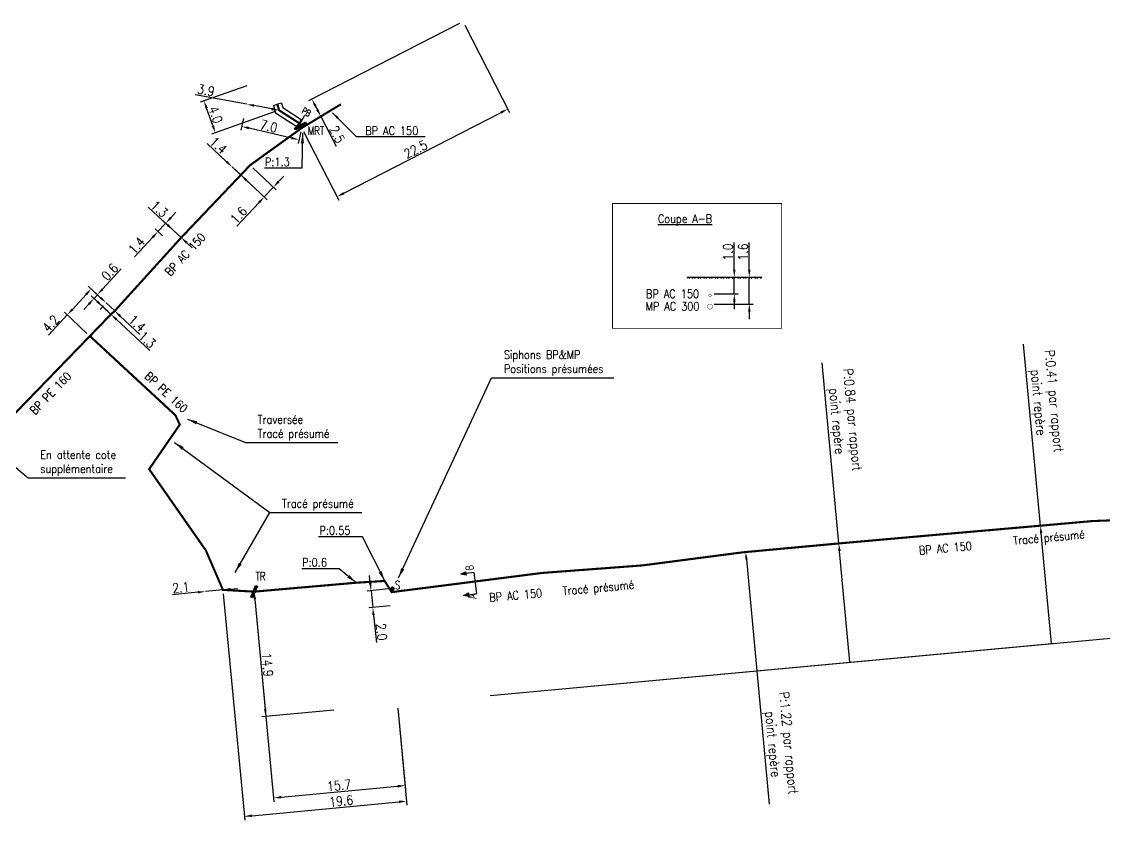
# Model space of a CAD drawing. Header units: millimetres. Extents: x 185000 to 186000, y 127990 to 129010.
# Drawn here: x 185275.6 to 185404.3, y 128914.9 to 129009.8 of the extents above; entities that cross this region are included whole.
import ezdxf
from ezdxf.enums import TextEntityAlignment as Align

# ---------------------------------------------------------------- set-up
doc = ezdxf.new("R2010")
doc.units = ezdxf.units.MM
doc.header["$PDMODE"] = 34
doc.linetypes.add('L_25_AP', pattern=[2000, 1000, 1000])
doc.linetypes.add('L_25_PE', pattern=[2000, 1000, 1000])
doc.layers.get('0').update_dxf_attribs({"linetype": 'CONTINUOUS'})
doc.layers.get('DEFPOINTS').update_dxf_attribs({"linetype": 'CONTINUOUS'})
for name, color, linetype in [('L_150', 1, 'CONTINUOUS'), ('L_300', 7, 'CONTINUOUS'), ('L_340', 7, 'CONTINUOUS'), ('L_420', 7, 'CONTINUOUS'), ('L_900', 7, 'CONTINUOUS')]:
    doc.layers.add(name, color=color, linetype=linetype)
doc.styles.add('G_ROMANS', font='ROMANS.SHX', dxfattribs={"width": 0.75})
doc.styles.add('indication', font='isocp.shx', dxfattribs={"width": 0.85})
doc.styles.get("Standard").update_dxf_attribs({"font": 'romans.shx', "width": 0.85})
doc.dimstyles.get("Standard").update_dxf_attribs({"dimtxt": 1.5, "dimasz": 1.2, "dimexe": 0.625, "dimexo": 0.625, "dimgap": 0.25, "dimtad": 1, "dimdec": 1, "dimzin": 0, "dimdsep": 46, "dimtxsty": 'Standard', "dimcen": -0.5, "dimadec": 0, "dimazin": 0, "dimtfac": 1, "dimtdec": 1, "dimtmove": 0, "dimatfit": 3, "dimfxl": 0, "dimtolj": 1, "dimtzin": 0, "dimarcsym": 0})

# ---------------------------------------------------------------- blocks, each defined once
blk = doc.blocks.new('*D608')
at = {"layer": 'DEFPOINTS', "color": 0, "linetype": 'Continuous', "transparency": 16777216}
for p in [(185285.66, 128976.39), (185285.66, 128976.39), (185286.68, 128975.43)]:
    blk.add_point(p, dxfattribs=at)
at = {"layer": 'L_150', "color": 0, "linetype": 'Continuous', "lineweight": -2, "transparency": 16777216}
for p, q in [((185285, 128977), (185284.35, 128977.62)), ((185285.66, 128976.39), (185286.68, 128975.43)), ((185287.34, 128974.82), (185289.67, 128972.64))]:
    blk.add_line(p, q, dxfattribs=at)
at = {"layer": 'L_150', "color": 0, "linetype": 'Continuous', "transparency": 16777216}
for points in [[(185285.11, 128977.11), (185284.9, 128976.9), (185285.66, 128976.39)], [(185287.44, 128974.93), (185287.24, 128974.71), (185286.68, 128975.43)]]:
    blk.add_solid(points, dxfattribs=at)
at = {"layer": 'L_150', "color": 0, "linetype": 'Continuous', "transparency": 16777216, "insert": (185289.34, 128973.97), "char_height": 1.125, "attachment_point": 5, "rotation": 316.9}
blk.add_mtext('\\A1;1.4', dxfattribs=at)
blk = doc.blocks.new('*D609')
at = {"layer": 'DEFPOINTS', "color": 0, "linetype": 'Continuous', "transparency": 16777216}
for p in [(185284.63, 128977.36), (185285.66, 128976.39), (185286.23, 128975.03)]:
    blk.add_point(p, dxfattribs=at)
at = {"layer": 'L_150', "color": 0, "linetype": 'Continuous', "lineweight": -2, "transparency": 16777216}
for p, q in [((185285.23, 128978.02), (185287.45, 128980.44)), ((185285.32, 128976.71), (185284.28, 128977.68)), ((185285.89, 128975.36), (185283.88, 128977.24)), ((185284.22, 128976.92), (185284.63, 128977.36)), ((185283.61, 128976.25), (185283, 128975.59))]:
    blk.add_line(p, q, dxfattribs=at)
at = {"layer": 'L_150', "color": 0, "linetype": 'Continuous', "transparency": 16777216}
for points in [[(185285.12, 128978.12), (185285.34, 128977.92), (185284.63, 128977.36)], [(185283.5, 128976.35), (185283.72, 128976.15), (185284.22, 128976.92)]]:
    blk.add_solid(points, dxfattribs=at)
at = {"layer": 'L_150', "color": 0, "linetype": 'Continuous', "transparency": 16777216, "insert": (185286.09, 128980.07), "char_height": 1.125, "attachment_point": 5, "rotation": 47.4758}
blk.add_mtext('\\A1;0.6', dxfattribs=at)
blk = doc.blocks.new('*D610')
at = {"layer": 'DEFPOINTS', "color": 0, "linetype": 'Continuous', "transparency": 16777216}
for p in [(185285.66, 128976.39), (185285.26, 128975.94), (185286.23, 128975.03)]:
    blk.add_point(p, dxfattribs=at)
at = {"layer": 'L_150', "color": 0, "linetype": 'Continuous', "lineweight": -2, "transparency": 16777216}
for p, q in [((185284.6, 128976.56), (185283.95, 128977.17)), ((185285.35, 128976.04), (185284.95, 128975.6)), ((185285.26, 128975.94), (185286.23, 128975.03)), ((185286.89, 128974.42), (185290.84, 128970.72))]:
    blk.add_line(p, q, dxfattribs=at)
at = {"layer": 'L_150', "color": 0, "linetype": 'Continuous', "transparency": 16777216}
for points in [[(185284.7, 128976.67), (185284.5, 128976.45), (185285.26, 128975.94)], [(185286.99, 128974.53), (185286.79, 128974.31), (185286.23, 128975.03)]]:
    blk.add_solid(points, dxfattribs=at)
at = {"layer": 'L_150', "color": 0, "linetype": 'Continuous', "transparency": 16777216, "insert": (185290.54, 128972.03), "char_height": 1.125, "attachment_point": 5, "rotation": 316.9}
blk.add_mtext('\\A1;1.3', dxfattribs=at)
blk = doc.blocks.new('*D611')
at = {"layer": 'DEFPOINTS', "color": 0, "linetype": 'Continuous', "transparency": 16777216}
for p in [(185283.88, 128978.05), (185285.66, 128976.39), (185283.73, 128972.45)]:
    blk.add_point(p, dxfattribs=at)
at = {"layer": 'L_150', "color": 0, "linetype": 'Continuous', "lineweight": -2, "transparency": 16777216}
for p, q in [((185285.32, 128976.71), (185283.54, 128978.37)), ((185283.27, 128977.39), (185281.65, 128975.62)), ((185283.38, 128972.77), (185280.7, 128975.28)), ((185281.04, 128974.96), (185278.83, 128972.54))]:
    blk.add_line(p, q, dxfattribs=at)
at = {"layer": 'L_150', "color": 0, "linetype": 'Continuous', "transparency": 16777216}
for points in [[(185283.16, 128977.49), (185283.39, 128977.29), (185283.88, 128978.05)], [(185281.54, 128975.72), (185281.76, 128975.52), (185281.04, 128974.96)]]:
    blk.add_solid(points, dxfattribs=at)
at = {"layer": 'L_150', "color": 0, "linetype": 'Continuous', "transparency": 16777216, "insert": (185279.08, 128973.93), "char_height": 1.125, "attachment_point": 5, "rotation": 47.4758}
blk.add_mtext('\\A1;4.2', dxfattribs=at)
blk = doc.blocks.new('*D612')
at = {"layer": 'DEFPOINTS', "color": 0, "linetype": 'Continuous', "transparency": 16777216}
for p in [(185291.82, 128984.87), (185294.58, 128984.15), (185292.71, 128984.04)]:
    blk.add_point(p, dxfattribs=at)
at = {"layer": 'L_150', "color": 0, "linetype": 'Continuous', "lineweight": -2, "transparency": 16777216}
for p, q in [((185293.35, 128986.52), (185293.96, 128987.18)), ((185292.74, 128985.86), (185291.82, 128984.87)), ((185294.24, 128984.47), (185292.39, 128986.18)), ((185291.21, 128984.21), (185289.04, 128981.87)), ((185292.37, 128984.36), (185291.48, 128985.19))]:
    blk.add_line(p, q, dxfattribs=at)
at = {"layer": 'L_150', "color": 0, "linetype": 'Continuous', "transparency": 16777216}
for points in [[(185293.24, 128986.62), (185293.46, 128986.42), (185292.74, 128985.86)], [(185291.1, 128984.31), (185291.32, 128984.11), (185291.82, 128984.87)]]:
    blk.add_solid(points, dxfattribs=at)
at = {"layer": 'L_150', "color": 0, "linetype": 'Continuous', "transparency": 16777216, "insert": (185289.27, 128983.22), "char_height": 1.125, "attachment_point": 5, "rotation": 47.2121}
blk.add_mtext('\\A1;1.4', dxfattribs=at)
blk = doc.blocks.new('*D613')
at = {"layer": 'DEFPOINTS', "color": 0, "linetype": 'Continuous', "transparency": 16777216}
for p in [(185293.63, 128985.03), (185293.63, 128985.03), (185294.58, 128984.15)]:
    blk.add_point(p, dxfattribs=at)
at = {"layer": 'L_150', "color": 0, "linetype": 'Continuous', "lineweight": -2, "transparency": 16777216}
for p, q in [((185292.97, 128985.65), (185290.66, 128987.78)), ((185294.58, 128984.15), (185293.63, 128985.03)), ((185295.24, 128983.54), (185295.9, 128982.93))]:
    blk.add_line(p, q, dxfattribs=at)
at = {"layer": 'L_150', "color": 0, "linetype": 'Continuous', "transparency": 16777216}
for points in [[(185293.07, 128985.76), (185292.87, 128985.54), (185293.63, 128985.03)], [(185295.34, 128983.65), (185295.14, 128983.43), (185294.58, 128984.15)]]:
    blk.add_solid(points, dxfattribs=at)
at = {"layer": 'L_150', "color": 0, "linetype": 'Continuous', "transparency": 16777216, "insert": (185291.99, 128987.57), "char_height": 1.125, "attachment_point": 5, "rotation": 317.2121}
blk.add_mtext('\\A1;1.3', dxfattribs=at)
blk = doc.blocks.new('*D614')
at = {"layer": 'DEFPOINTS', "color": 0, "linetype": 'Continuous', "transparency": 16777216}
for p in [(185300.64, 128992.55), (185300.64, 128992.55), (185301.66, 128991.59)]:
    blk.add_point(p, dxfattribs=at)
at = {"layer": 'L_150', "color": 0, "linetype": 'Continuous', "lineweight": -2, "transparency": 16777216}
for p, q in [((185299.98, 128993.16), (185297.65, 128995.34)), ((185301.66, 128991.59), (185300.64, 128992.55)), ((185302.31, 128990.98), (185302.97, 128990.36))]:
    blk.add_line(p, q, dxfattribs=at)
at = {"layer": 'L_150', "color": 0, "linetype": 'Continuous', "transparency": 16777216}
for points in [[(185300.08, 128993.27), (185299.88, 128993.06), (185300.64, 128992.55)], [(185302.42, 128991.09), (185302.21, 128990.87), (185301.66, 128991.59)]]:
    blk.add_solid(points, dxfattribs=at)
at = {"layer": 'L_150', "color": 0, "linetype": 'Continuous', "transparency": 16777216, "insert": (185299, 128995.11), "char_height": 1.125, "attachment_point": 5, "rotation": 316.8612}
blk.add_mtext('\\A1;1.4', dxfattribs=at)
blk = doc.blocks.new('*D615')
at = {"layer": 'DEFPOINTS', "color": 0, "linetype": 'Continuous', "transparency": 16777216}
for p in [(185300.64, 128992.55), (185302.76, 128992.75), (185304.44, 128988.98)]:
    blk.add_point(p, dxfattribs=at)
at = {"layer": 'L_150', "color": 0, "linetype": 'Continuous', "lineweight": -2, "transparency": 16777216}
for p, q in [((185300.98, 128992.23), (185304.78, 128988.66)), ((185303.1, 128992.43), (185305.88, 128989.83)), ((185306.15, 128990.81), (185306.77, 128991.46)), ((185305.54, 128990.15), (185304.44, 128988.98)), ((185303.83, 128988.33), (185301.18, 128985.5))]:
    blk.add_line(p, q, dxfattribs=at)
at = {"layer": 'L_150', "color": 0, "linetype": 'Continuous', "transparency": 16777216}
for points in [[(185306.04, 128990.91), (185306.26, 128990.71), (185305.54, 128990.15)], [(185303.72, 128988.43), (185303.94, 128988.22), (185304.44, 128988.98)]]:
    blk.add_solid(points, dxfattribs=at)
at = {"layer": 'L_150', "color": 0, "linetype": 'Continuous', "transparency": 16777216, "insert": (185301.4, 128986.83), "char_height": 1.125, "attachment_point": 5, "rotation": 46.8612}
blk.add_mtext('\\A1;1.6', dxfattribs=at)
blk = doc.blocks.new('*D616')
at = {"layer": 'DEFPOINTS', "color": 0, "linetype": 'Continuous', "transparency": 16777216}
for p in [(185328.06, 129009.82), (185310.11, 129000.61), (185311.17, 128998.55)]:
    blk.add_point(p, dxfattribs=at)
at = {"layer": 'L_150', "color": 0, "linetype": 'Continuous', "lineweight": -2, "transparency": 16777216}
for p, q in [((185327.64, 129009.61), (185309.69, 129000.39)), ((185310.52, 128999.81), (185310.76, 128999.35)), ((185311.17, 128998.55), (185312.98, 128995.02))]:
    blk.add_line(p, q, dxfattribs=at)
at = {"layer": 'L_150', "color": 0, "linetype": 'Continuous', "transparency": 16777216}
for points in [[(185310.66, 128999.88), (185310.39, 128999.74), (185310.11, 129000.61)], [(185310.89, 128999.42), (185310.62, 128999.29), (185311.17, 128998.55)]]:
    blk.add_solid(points, dxfattribs=at)
at = {"layer": 'L_150', "color": 0, "linetype": 'Continuous', "transparency": 16777216, "insert": (185313.1, 128996.42), "char_height": 1.125, "attachment_point": 5, "rotation": 297.1748}
blk.add_mtext('\\A1;2.5', dxfattribs=at)
blk = doc.blocks.new('*D617')
at = {"layer": 'DEFPOINTS', "color": 0, "linetype": 'Continuous', "transparency": 16777216}
for p in [(185328.06, 129009.82), (185333.39, 128999.43), (185308.9, 128997.18)]:
    blk.add_point(p, dxfattribs=at)
at = {"layer": 'L_150', "color": 0, "linetype": 'Continuous', "lineweight": -2, "transparency": 16777216}
for p, q in [((185328.27, 129009.4), (185333.6, 128999.02)), ((185313.9, 128989.43), (185332.59, 128999.02)), ((185309.12, 128996.76), (185313.31, 128988.6))]:
    blk.add_line(p, q, dxfattribs=at)
at = {"layer": 'L_150', "color": 0, "linetype": 'Continuous', "transparency": 16777216}
for points in [[(185332.52, 128999.16), (185332.66, 128998.89), (185333.39, 128999.43)], [(185313.83, 128989.56), (185313.96, 128989.29), (185313.1, 128989.01)]]:
    blk.add_solid(points, dxfattribs=at)
at = {"layer": 'L_150', "color": 0, "linetype": 'Continuous', "transparency": 16777216, "insert": (185322.44, 128994.65), "char_height": 1.125, "attachment_point": 5, "rotation": 27.1748}
blk.add_mtext('\\A1;22.5', dxfattribs=at)
blk = doc.blocks.new('*D618')
at = {"layer": 'DEFPOINTS', "color": 0, "linetype": 'Continuous', "transparency": 16777216}
for p in [(185302.08, 128998.77), (185301.76, 128997.37), (185308.9, 128997.18)]:
    blk.add_point(p, dxfattribs=at)
at = {"layer": 'L_150', "color": 0, "linetype": 'Continuous', "lineweight": -2, "transparency": 16777216}
for p, q in [((185301.98, 128998.31), (185301.65, 128996.91)), ((185307.7, 128995.99), (185302.64, 128997.17)), ((185308.8, 128996.72), (185308.47, 128995.33))]:
    blk.add_line(p, q, dxfattribs=at)
at = {"layer": 'L_150', "color": 0, "linetype": 'Continuous', "transparency": 16777216}
for points in [[(185302.67, 128997.31), (185302.6, 128997.02), (185301.76, 128997.37)], [(185307.73, 128996.13), (185307.67, 128995.84), (185308.58, 128995.78)]]:
    blk.add_solid(points, dxfattribs=at)
at = {"layer": 'L_150', "color": 0, "linetype": 'Continuous', "transparency": 16777216, "insert": (185304.98, 128997.39), "char_height": 1.125, "attachment_point": 5, "rotation": 346.8886}
blk.add_mtext('\\A1;7.0', dxfattribs=at)
blk = doc.blocks.new('*D619')
at = {"layer": 'DEFPOINTS', "color": 0, "linetype": 'Continuous', "transparency": 16777216}
for p in [(185302.81, 129002.35), (185297.29, 129000.4), (185306.21, 128999.29)]:
    blk.add_point(p, dxfattribs=at)
at = {"layer": 'L_150', "color": 0, "linetype": 'Continuous', "lineweight": -2, "transparency": 16777216}
for p, q in [((185302.37, 129002.2), (185296.85, 129000.25)), ((185298.34, 128997.46), (185297.59, 128999.55)), ((185305.76, 128999.13), (185298.19, 128996.45))]:
    blk.add_line(p, q, dxfattribs=at)
at = {"layer": 'L_150', "color": 0, "linetype": 'Continuous', "transparency": 16777216}
for points in [[(185297.74, 128999.6), (185297.45, 128999.5), (185297.29, 129000.4)], [(185298.48, 128997.51), (185298.19, 128997.41), (185298.64, 128996.61)]]:
    blk.add_solid(points, dxfattribs=at)
at = {"layer": 'L_150', "color": 0, "linetype": 'Continuous', "transparency": 16777216, "insert": (185298.67, 128998.76), "char_height": 1.125, "attachment_point": 5, "rotation": 289.478}
blk.add_mtext('\\A1;4.0', dxfattribs=at)
blk = doc.blocks.new('*D620')
at = {"layer": 'DEFPOINTS', "color": 0, "linetype": 'Continuous', "transparency": 16777216}
for p in [(185302.37, 129000), (185306.21, 128999.29), (185306.21, 128999.29)]:
    blk.add_point(p, dxfattribs=at)
at = {"layer": 'L_150', "color": 0, "linetype": 'Continuous', "lineweight": -2, "transparency": 16777216}
for p, q in [((185302.37, 129000), (185296.23, 129001.14)), ((185305.32, 128999.45), (185303.26, 128999.84))]:
    blk.add_line(p, q, dxfattribs=at)
at = {"layer": 'L_150', "color": 0, "linetype": 'Continuous', "transparency": 16777216}
for points in [[(185303.28, 128999.98), (185303.23, 128999.69), (185302.37, 129000)], [(185305.35, 128999.6), (185305.29, 128999.3), (185306.21, 128999.29)]]:
    blk.add_solid(points, dxfattribs=at)
at = {"layer": 'L_150', "color": 0, "linetype": 'Continuous', "transparency": 16777216, "insert": (185297.52, 129001.67), "char_height": 1.125, "attachment_point": 5, "rotation": 349.4424}
blk.add_mtext('\\A1;3.9', dxfattribs=at)
blk = doc.blocks.new('L_340_13')
at = {"color": 0, "linetype": 'Continuous', "flags": 128}
blk.add_lwpolyline([(0, 0), (0, 1.25)], dxfattribs=at)
at = {"color": 0, "linetype": 'Continuous', "style": 'G_ROMANS', "width": 0.75}
blk.add_text('PB', height=0.75, dxfattribs=at).set_placement((0, 1.66), align=Align.MIDDLE)
at = {"color": 0, "linetype": 'Continuous', "width": 0.75, "flags": 3}
for tag, p in [('DEF_LEG', (0, -10)), ('DEF_COUP', (0, -12.5)), ('DEF_TYPE', (0, -15))]:
    blk.add_attdef(tag, text='', height=1.2, dxfattribs=at).set_placement(p, align=Align.MIDDLE)
blk = doc.blocks.new('L_340_17')
at = {"linetype": 'Continuous'}
blk.add_hatch(color=0, dxfattribs=at).paths.add_polyline_path([(0.12, 0.75), (-0.12, 0.75), (-0.12, -0.75), (0.12, -0.75)])
at = {"color": 0, "linetype": 'Continuous'}
blk.add_lwpolyline([(-0.12, 0.75), (0.12, 0.75), (0.12, -0.75), (-0.12, -0.75)], close=True, dxfattribs=at)
at = {"color": 0, "linetype": 'Continuous', "width": 0.75}
for tag, height, flags, p in [('MRT', 1, 8, (0, 1.88)), ('DEF_LEG', 1.2, 3, (0, -5)), ('DEF_COUP', 1.2, 3, (0, -7.5)), ('DEF_TYPE', 1.2, 3, (0, -10))]:
    blk.add_attdef(tag, text='', height=height, dxfattribs=dict(at, flags=flags)).set_placement(p, align=Align.MIDDLE)
blk = doc.blocks.new('*D623')
at = {"layer": 'DEFPOINTS', "color": 0, "linetype": 'Continuous', "transparency": 16777216}
for p in [(185303.24, 128942.07), (185320.28, 128928.69), (185321.19, 128919.03)]:
    blk.add_point(p, dxfattribs=at)
at = {"layer": 'L_340', "color": 0, "linetype": 'Continuous', "lineweight": -2, "transparency": 16777216}
for p, q in [((185303.29, 128941.6), (185305.6, 128917.09)), ((185320.32, 128928.22), (185321.23, 128918.56)), ((185306.46, 128917.64), (185320.29, 128918.94))]:
    blk.add_line(p, q, dxfattribs=at)
at = {"layer": 'L_340', "color": 0, "linetype": 'Continuous', "transparency": 16777216}
for points in [[(185320.28, 128919.09), (185320.31, 128918.79), (185321.19, 128919.03)], [(185306.44, 128917.79), (185306.47, 128917.49), (185305.56, 128917.55)]]:
    blk.add_solid(points, dxfattribs=at)
at = {"layer": 'L_340', "color": 0, "linetype": 'Continuous', "transparency": 16777216, "insert": (185313.34, 128919.04), "char_height": 1.125, "attachment_point": 5, "rotation": 5.395}
blk.add_mtext('\\A1;15.7', dxfattribs=at)
blk = doc.blocks.new('*D624')
at = {"layer": 'DEFPOINTS', "color": 0, "linetype": 'Continuous', "transparency": 16777216}
for p in [(185303.24, 128942.07), (185313.17, 128928.03), (185304.64, 128927.24)]:
    blk.add_point(p, dxfattribs=at)
at = {"layer": 'L_340', "color": 0, "linetype": 'Continuous', "lineweight": -2, "transparency": 16777216}
for p, q in [((185303.33, 128941.17), (185304.56, 128928.13)), ((185312.71, 128927.99), (185304.18, 128927.19))]:
    blk.add_line(p, q, dxfattribs=at)
at = {"layer": 'L_340', "color": 0, "linetype": 'Continuous', "transparency": 16777216}
for points in [[(185303.48, 128941.19), (185303.18, 128941.16), (185303.24, 128942.07)], [(185304.71, 128928.15), (185304.41, 128928.12), (185304.64, 128927.24)]]:
    blk.add_solid(points, dxfattribs=at)
at = {"layer": 'L_340', "color": 0, "linetype": 'Continuous', "transparency": 16777216, "insert": (185304.82, 128933.38), "char_height": 1.125, "attachment_point": 5, "rotation": 275.395}
blk.add_mtext('\\A1;14.9', dxfattribs=at)
blk = doc.blocks.new('*D625')
at = {"layer": 'DEFPOINTS', "color": 0, "linetype": 'Continuous', "transparency": 16777216}
for p in [(185299.54, 128942.28), (185320.28, 128928.69), (185321.36, 128917.17)]:
    blk.add_point(p, dxfattribs=at)
at = {"layer": 'L_150', "color": 0, "linetype": 'Continuous', "lineweight": -2, "transparency": 16777216}
for p, q in [((185299.58, 128941.82), (185302.13, 128914.89)), ((185320.32, 128928.22), (185321.41, 128916.71)), ((185302.98, 128915.44), (185320.47, 128917.09))]:
    blk.add_line(p, q, dxfattribs=at)
at = {"layer": 'L_150', "color": 0, "linetype": 'Continuous', "transparency": 16777216}
for points in [[(185320.45, 128917.24), (185320.48, 128916.94), (185321.36, 128917.17)], [(185302.96, 128915.59), (185302.99, 128915.29), (185302.08, 128915.35)]]:
    blk.add_solid(points, dxfattribs=at)
at = {"layer": 'L_150', "color": 0, "linetype": 'Continuous', "transparency": 16777216, "insert": (185313.59, 128917.19), "char_height": 1.125, "attachment_point": 5, "rotation": 5.395}
blk.add_mtext('\\A1;19.6', dxfattribs=at)
blk = doc.blocks.new('*D626')
at = {"layer": 'DEFPOINTS', "color": 0, "linetype": 'Continuous', "transparency": 16777216}
for p in [(185297.45, 128942.08), (185297.45, 128942.08), (185299.54, 128942.28)]:
    blk.add_point(p, dxfattribs=at)
at = {"layer": 'L_150', "color": 0, "linetype": 'Continuous', "lineweight": -2, "transparency": 16777216}
for p, q in [((185296.55, 128942), (185293.56, 128941.71)), ((185299.54, 128942.28), (185297.45, 128942.08)), ((185300.43, 128942.37), (185301.33, 128942.46))]:
    blk.add_line(p, q, dxfattribs=at)
at = {"layer": 'L_150', "color": 0, "linetype": 'Continuous', "transparency": 16777216}
for points in [[(185296.54, 128942.14), (185296.57, 128941.85), (185297.45, 128942.08)], [(185300.42, 128942.52), (185300.45, 128942.22), (185299.54, 128942.28)]]:
    blk.add_solid(points, dxfattribs=at)
at = {"layer": 'L_150', "color": 0, "linetype": 'Continuous', "transparency": 16777216, "insert": (185294.54, 128942.55), "char_height": 1.125, "attachment_point": 5, "rotation": 5.5187}
blk.add_mtext('\\A1;2.1', dxfattribs=at)
blk = doc.blocks.new('L_300_11')
at = {"color": 0, "linetype": 'Continuous', "const_width": 0.248, "flags": 128}
blk.add_lwpolyline([(-0.13, 0, 1), (0.13, 0, 1)], format="xyb", close=True, dxfattribs=at)
at = {"linetype": 'Continuous', "style": 'G_ROMANS', "width": 0.75}
blk.add_attdef('S', text='', height=1, dxfattribs=at).set_placement((0, 1.35), align=Align.MIDDLE_CENTER)
at = {"color": 0, "linetype": 'Continuous', "width": 0.75, "flags": 3}
for tag, p in [('DEF_LEG', (0, -5)), ('DEF_COUP', (0, -7.5)), ('DEF_TYPE', (0, -10))]:
    blk.add_attdef(tag, text='', height=1.2, dxfattribs=at).set_placement(p, align=Align.MIDDLE)
blk = doc.blocks.new('*D627')
at = {"layer": 'DEFPOINTS', "color": 0, "linetype": 'Continuous', "transparency": 16777216}
for p in [(185317.14, 128942.18), (185319.69, 128942.44), (185319.9, 128940.45)]:
    blk.add_point(p, dxfattribs=at)
at = {"layer": 'L_300', "color": 0, "linetype": 'Continuous', "lineweight": -2, "transparency": 16777216}
for p, q in [((185317.05, 128943.07), (185316.96, 128943.97)), ((185319.23, 128942.39), (185316.67, 128942.13)), ((185317.14, 128942.18), (185317.34, 128940.19)), ((185319.43, 128940.4), (185316.88, 128940.14)), ((185317.44, 128939.29), (185317.77, 128936.03))]:
    blk.add_line(p, q, dxfattribs=at)
at = {"layer": 'L_300', "color": 0, "linetype": 'Continuous', "transparency": 16777216}
for points in [[(185317.2, 128943.09), (185316.9, 128943.06), (185317.14, 128942.18)], [(185317.58, 128939.31), (185317.29, 128939.28), (185317.34, 128940.19)]]:
    blk.add_solid(points, dxfattribs=at)
at = {"layer": 'L_300', "color": 0, "linetype": 'Continuous', "transparency": 16777216, "insert": (185318.39, 128937.29), "char_height": 1.125, "attachment_point": 5, "rotation": 275.8209}
blk.add_mtext('\\A1;2.0', dxfattribs=at)
blk = doc.blocks.new('*D628')
at = {"layer": 'DEFPOINTS', "color": 0, "linetype": 'Continuous', "transparency": 16777216}
for p in [(185408.52, 128950.67), (185409.79, 128937), (185330.83, 128929.67)]:
    blk.add_point(p, dxfattribs=at)
at = {"layer": 'L_150', "color": 0, "linetype": 'Continuous', "lineweight": -2, "transparency": 16777216}
for p, q in [((185408.6, 128949.77), (185409.79, 128937)), ((185331.3, 128929.71), (185410.25, 128937.04))]:
    blk.add_line(p, q, dxfattribs=at)
at = {"layer": 'L_150', "color": 0, "linetype": 'Continuous', "transparency": 16777216}
blk.add_solid([(185408.75, 128949.79), (185408.45, 128949.76), (185408.52, 128950.67)], dxfattribs=at)
at = {"layer": 'L_150', "color": 0, "linetype": 'Continuous', "transparency": 16777216, "insert": (185409.6, 128947.11), "char_height": 1.125, "attachment_point": 5, "rotation": 275.3065}
blk.add_mtext('\\A1;P:0.92', dxfattribs=at)
blk = doc.blocks.new('_None')
blk = doc.blocks.new('*D629')
at = {"layer": 'DEFPOINTS', "color": 0, "linetype": 'Continuous', "transparency": 16777216}
for p in [(185396.69, 128949.91), (185397.99, 128935.9), (185330.83, 128929.67)]:
    blk.add_point(p, dxfattribs=at)
at = {"layer": 'L_150', "color": 0, "linetype": 'Continuous', "lineweight": -2, "transparency": 16777216}
for p, q in [((185396.69, 128949.91), (185394.68, 128971.49)), ((185397.99, 128935.9), (185396.77, 128949.02)), ((185331.3, 128929.71), (185398.46, 128935.95))]:
    blk.add_line(p, q, dxfattribs=at)
at = {"layer": 'L_150', "color": 0, "linetype": 'Continuous', "transparency": 16777216}
blk.add_solid([(185396.92, 128949.03), (185396.62, 128949), (185396.69, 128949.91)], dxfattribs=at)
at = {"layer": 'L_150', "color": 0, "linetype": 'Continuous', "transparency": 16777216, "insert": (185397.21, 128964.63), "char_height": 1.125, "attachment_point": 5, "rotation": 275.3065}
blk.add_mtext('\\A1;P:0.41 par rapport\\Ppoint repère', dxfattribs=at)
blk = doc.blocks.new('*D630')
at = {"layer": 'DEFPOINTS', "color": 0, "linetype": 'Continuous', "transparency": 16777216}
for p in [(185372.73, 128947.8), (185374.04, 128933.68), (185330.83, 128929.67)]:
    blk.add_point(p, dxfattribs=at)
at = {"layer": 'L_150', "color": 0, "linetype": 'Continuous', "lineweight": -2, "transparency": 16777216}
for p, q in [((185372.73, 128947.8), (185370.74, 128969.27)), ((185374.04, 128933.68), (185372.82, 128946.9)), ((185331.3, 128929.71), (185374.51, 128933.72))]:
    blk.add_line(p, q, dxfattribs=at)
at = {"layer": 'L_150', "color": 0, "linetype": 'Continuous', "transparency": 16777216}
blk.add_solid([(185372.96, 128946.92), (185372.67, 128946.89), (185372.73, 128947.8)], dxfattribs=at)
at = {"layer": 'L_150', "color": 0, "linetype": 'Continuous', "transparency": 16777216, "insert": (185373.26, 128962.41), "char_height": 1.125, "attachment_point": 5, "rotation": 275.3065}
blk.add_mtext('\\A1;P:0.84 par rapport\\Ppoint repère', dxfattribs=at)
blk = doc.blocks.new('*D631')
at = {"layer": 'DEFPOINTS', "color": 0, "linetype": 'Continuous', "transparency": 16777216}
for p in [(185361.66, 128946.78), (185362.98, 128932.65), (185330.83, 128929.67)]:
    blk.add_point(p, dxfattribs=at)
at = {"layer": 'L_150', "color": 0, "linetype": 'Continuous', "lineweight": -2, "transparency": 16777216}
for p, q in [((185361.75, 128945.88), (185362.98, 128932.65)), ((185331.3, 128929.71), (185363.44, 128932.7)), ((185362.98, 128932.65), (185364.45, 128916.79))]:
    blk.add_line(p, q, dxfattribs=at)
at = {"layer": 'L_150', "color": 0, "linetype": 'Continuous', "transparency": 16777216}
blk.add_solid([(185361.9, 128945.9), (185361.6, 128945.87), (185361.66, 128946.78)], dxfattribs=at)
at = {"layer": 'L_150', "color": 0, "linetype": 'Continuous', "transparency": 16777216, "insert": (185365.66, 128924), "char_height": 1.125, "attachment_point": 5, "rotation": 275.3065}
blk.add_mtext('\\A1;P:1.22 par rapport\\Ppoint repère', dxfattribs=at)
blk = doc.blocks.new('*D632')
at = {"layer": 'DEFPOINTS', "color": 0, "linetype": 'Continuous', "transparency": 16777216}
for p in [(185360.31, 128979.45), (185360.31, 128979.45), (185357.43, 128977.45)]:
    blk.add_point(p, dxfattribs=at)
at = {"layer": 'L_900', "color": 0, "linetype": 'Continuous', "lineweight": -2, "transparency": 16777216}
for p, q in [((185360.31, 128980.35), (185360.31, 128983.56)), ((185360.31, 128977.45), (185360.31, 128979.45)), ((185357.9, 128977.45), (185360.77, 128977.45)), ((185360.31, 128976.55), (185360.31, 128975.65))]:
    blk.add_line(p, q, dxfattribs=at)
at = {"layer": 'L_900', "color": 0, "linetype": 'Continuous', "transparency": 16777216}
for points in [[(185360.16, 128980.35), (185360.46, 128980.35), (185360.31, 128979.45)], [(185360.16, 128976.55), (185360.46, 128976.55), (185360.31, 128977.45)]]:
    blk.add_solid(points, dxfattribs=at)
at = {"layer": 'L_900', "color": 0, "linetype": 'Continuous', "transparency": 16777216, "insert": (185359.56, 128982.44), "char_height": 1.125, "attachment_point": 5, "rotation": 90}
blk.add_mtext('\\A1;1.0', dxfattribs=at)
blk = doc.blocks.new('*D633')
at = {"layer": 'DEFPOINTS', "color": 0, "linetype": 'Continuous', "transparency": 16777216}
for p in [(185362.09, 128979.45), (185362.09, 128979.45), (185357.43, 128976.25)]:
    blk.add_point(p, dxfattribs=at)
at = {"layer": 'L_900', "color": 0, "linetype": 'Continuous', "lineweight": -2, "transparency": 16777216}
for p, q in [((185362.09, 128980.35), (185362.09, 128983.56)), ((185362.09, 128976.25), (185362.09, 128979.45)), ((185357.9, 128976.25), (185362.56, 128976.25)), ((185362.09, 128975.35), (185362.09, 128974.45))]:
    blk.add_line(p, q, dxfattribs=at)
at = {"layer": 'L_900', "color": 0, "linetype": 'Continuous', "transparency": 16777216}
for points in [[(185361.94, 128980.35), (185362.24, 128980.35), (185362.09, 128979.45)], [(185361.94, 128975.35), (185362.24, 128975.35), (185362.09, 128976.25)]]:
    blk.add_solid(points, dxfattribs=at)
at = {"layer": 'L_900', "color": 0, "linetype": 'Continuous', "transparency": 16777216, "insert": (185361.34, 128982.44), "char_height": 1.125, "attachment_point": 5, "rotation": 90}
blk.add_mtext('\\A1;1.6', dxfattribs=at)
blk = doc.blocks.new('L_340_19')
at = {"linetype": 'Continuous'}
blk.add_hatch(color=0, dxfattribs=at).paths.add_polyline_path([(0.12, 0.75), (-0.12, 0.75), (-0.12, -0.75), (0.12, -0.75)])
at = {"color": 0, "linetype": 'Continuous'}
blk.add_lwpolyline([(-0.12, 0.75), (0.12, 0.75), (0.12, -0.75), (-0.12, -0.75)], close=True, dxfattribs=at)
at = {"color": 0, "linetype": 'Continuous', "width": 0.75}
for tag, height, flags, p in [('TR', 1, 8, (0, 1.98)), ('DEF_LEG', 1.2, 3, (0, -5)), ('DEF_COUP', 1.2, 3, (0, -7.5)), ('DEF_TYPE', 1.2, 3, (0, -10))]:
    blk.add_attdef(tag, text='', height=height, dxfattribs=dict(at, flags=flags)).set_placement(p, align=Align.MIDDLE)

msp = doc.modelspace()

# ---------------------------------------------------------------- hatches: boundary and pattern name
at = {"layer": 'L_900'}
h = msp.add_hatch(dxfattribs=at)
h.set_pattern_fill('ANSI32', color=256, scale=0.05)
h.set_pattern_definition([(45, (91.51315, 570.58266), (-0.3367596045, 0.3367596045), []), (45, (91.73765, 570.58266), (-0.3367596045, 0.3367596045), [])])
h.paths.add_polyline_path([(185363.57, 128979.45), (185354.72, 128979.45), (185354.72, 128979.3), (185363.57, 128979.3)])
h = msp.add_hatch(color=256, dxfattribs=at)
h.dxf.hatch_style = 1
h.paths.add_polyline_path([(185328.38, 128944.43), (185327.81, 128944.16), (185328.43, 128944.04)])
h = msp.add_hatch(color=256, dxfattribs=at)
h.dxf.hatch_style = 1
h.paths.add_polyline_path([(185328.71, 128941.91), (185328.14, 128941.63), (185328.76, 128941.51)])

# ---------------------------------------------------------------- linework, layer by layer
at = {"layer": 'L_150', "linetype": 'L_25_AP', "const_width": 0.25, "flags": 128}
for points in [[(185283.73, 128972.45), (185286.23, 128975.03), (185286.68, 128975.43), (185294.58, 128984.15), (185294.58, 128984.15), (185301.66, 128991.59), (185302.76, 128992.75), (185308.9, 128997.18), (185313.56, 129000)], [(185308.76, 128997.43), (185308.9, 128997.18)], [(185469.78, 128949.26), (185469.62, 128948.77), (185456.2, 128950.02), (185445.15, 128950.61), (185433.26, 128951.58), (185413.76, 128952.14), (185408.52, 128950.67), (185408.52, 128950.67), (185408.52, 128950.67), (185402.88, 128950.46), (185396.69, 128949.91), (185384.69, 128948.86), (185373.19, 128947.84), (185372.73, 128947.8), (185361.27, 128946.74), (185349.4, 128945.19), (185337.44, 128944.29), (185319.74, 128942.03), (185319.59, 128942.01), (185319.59, 128942.01), (185318.76, 128943.34), (185315.37, 128943.13), (185315.37, 128943.13), (185303.24, 128942.07)], [(185319.69, 128942.44), (185319.74, 128942.03)]]:
    msp.add_lwpolyline(points, dxfattribs=at)
at = {"layer": 'L_150', "linetype": 'L_25_PE', "const_width": 0.25, "flags": 128}
msp.add_lwpolyline([(185308.76, 128997.43), (185308.66, 128997.62), (185308.58, 128997.77), (185306.21, 128999.29), (185306.02, 129000)], dxfattribs=at)
at = {"layer": 'L_150', "linetype": 'L_25_PE', "ltscale": 0.5, "const_width": 0.25, "flags": 128}
msp.add_lwpolyline([(185303.24, 128942.07), (185299.54, 128942.28), (185297.51, 128946.97), (185290.77, 128956.63), (185294.41, 128961.92), (185293.9, 128963.03), (185283.73, 128972.45), (185271.27, 128959.58), (185267.83, 128961.4)], dxfattribs=at)
at = {"layer": 'L_420', "color": 7, "linetype": 'CONTINUOUS'}
for p, q in [((185305.53, 128999.87), (185306.02, 129000)), ((185305.53, 128999.87), (185305.77, 128998.97)), ((185306.5, 129000.13), (185306.02, 129000)), ((185306.5, 129000.13), (185306.64, 128999.6)), ((185306.64, 128999.6), (185308.85, 128998.2)), ((185305.77, 128998.97), (185308.31, 128997.35)), ((185308.31, 128997.35), (185308.58, 128997.77)), ((185308.85, 128998.2), (185308.58, 128997.77))]:
    msp.add_line(p, q, dxfattribs=at)
at = {"layer": 'L_900', "const_width": 0.1}
msp.add_lwpolyline([(185345.84, 128988.2), (185365.94, 128988.2), (185365.94, 128973.37), (185345.84, 128973.37)], close=True, dxfattribs=at)
at = {"layer": 'L_900', "flags": 128}
for points in [[(185354.72, 128979.45), (185363.57, 128979.45), (185363.57, 128979.45), (185363.57, 128979.45)], [(185328.73, 128941.71), (185329.72, 128941.84), (185329.4, 128944.36), (185328.41, 128944.23)]]:
    msp.add_lwpolyline(points, dxfattribs=at)
at = {"layer": 'L_900', "const_width": 0.05}
for points in [[(185357.43, 128977.45, 1), (185357.43, 128977.15, 1)], [(185357.43, 128976.25, 1), (185357.43, 128975.65, 1)]]:
    msp.add_lwpolyline(points, format="xyb", close=True, dxfattribs=at)
at = {"layer": 'L_900', "flags": 128}
for points in [[(185328.38, 128944.43), (185328.43, 128944.04), (185327.81, 128944.16)], [(185328.71, 128941.91), (185328.76, 128941.51), (185328.14, 128941.63)]]:
    msp.add_lwpolyline(points, close=True, dxfattribs=at)

# ---------------------------------------------------------------- block references
at = {"layer": 'L_300'}
ref = msp.add_blockref('L_300_11', (185319.69, 128942.44), dxfattribs=at)
ref.add_attrib('S', 'S', dxfattribs={"layer": '0', "linetype": 'Continuous', "height": 1, "style": 'G_ROMANS', "width": 0.75}).set_placement((185320.3, 128942.85), align=Align.MIDDLE_CENTER)
at = {"layer": 'L_340', "rotation": 331.6085989402625}
msp.add_blockref('L_340_13', (185308.66, 128997.62), dxfattribs=at)
at = {"layer": 'L_340'}
ref = msp.add_blockref('L_340_17', (185308.76, 128997.43), dxfattribs=dict(at, rotation=298.6258152995051))
ref.add_attrib('MRT', 'MRT', dxfattribs={"layer": '0', "color": 0, "linetype": 'Continuous', "height": 1, "width": 0.75}).set_placement((185310.6, 128996.85), align=Align.MIDDLE)
ref = msp.add_blockref('L_340_19', (185303.24, 128942.07), dxfattribs=dict(at, rotation=337.2847870365284))
ref.add_attrib('TR', 'TR', dxfattribs={"layer": '0', "color": 0, "linetype": 'Continuous', "height": 1, "width": 0.75}).set_placement((185304.01, 128943.9), align=Align.MIDDLE)

# ---------------------------------------------------------------- texts
at = {"layer": 'L_150', "linetype": 'Continuous', "width": 0.85}
for s, rotation, p in [('BP AC 150', 47.24, (185295.06, 128982.15)), ('BP PE 160', 45.9297, (185279.06, 128965.66)), ('Tracé présumé', 5.1543, (185397.71, 128948.35)), ('BP AC 150', 5.1543, (185385.39, 128947.24)), ('BP AC 150   Tracé présumé', 5.1543, (185339.81, 128941.97))]:
    msp.add_text(s, height=1, rotation=rotation, dxfattribs=at).set_placement(p, align=Align.MIDDLE)
at = {"layer": 'L_150', "linetype": 'L_25_PE', "width": 0.85}
msp.add_text('BP PE 160', height=1, rotation=317.1881, dxfattribs=at).set_placement((185292.8, 128965.77), align=Align.MIDDLE)
at = {"layer": 'L_150', "ltscale": 0.5, "insert": (185316.45, 128996.35), "char_height": 1, "attachment_point": 7}
msp.add_mtext('\\A1;BP AC 150', dxfattribs=at)
at = {"layer": 'L_150', "linetype": 'Continuous', "char_height": 1}
for s, insert, attachment_point in [('Traversée\\PTracé présumé', (185303.67, 128961.53), 4), ('En attente cote\\Psupplémentaire', (185277.83, 128957.34), 4), ('Tracé présumé', (185306.55, 128952.38), 4), ('P:0.55', (185314.69, 128949.34), 6), ('P:0.6', (185311.9, 128945.54), 6)]:
    msp.add_mtext(s, dxfattribs=dict(at, insert=insert, attachment_point=attachment_point))
at = {"layer": 'L_300', "linetype": 'Continuous', "insert": (185332.92, 128969.23), "char_height": 1, "attachment_point": 4}
msp.add_mtext('Siphons BP&MP\\PPositions présumées', dxfattribs=at)
at = {"layer": 'L_340', "linetype": 'Continuous', "insert": (185307.48, 128993.15), "char_height": 1, "attachment_point": 6}
msp.add_mtext('P:1.3', dxfattribs=at)
at = {"layer": 'L_900', "linetype": 'L_25_PE', "width": 0.85}
for s, p in [('BP AC 150', (185352.97, 128977.47)), ('MP AC 300', (185352.97, 128975.98))]:
    msp.add_text(s, height=1, dxfattribs=at).set_placement(p, align=Align.MIDDLE)
at = {"layer": 'L_900', "insert": (185351.23, 128986.9), "char_height": 1, "attachment_point": 1}
msp.add_mtext_dynamic_manual_height_columns('{\\LCoupe A-B}', width=8.6116, gutter_width=5, heights=[0], dxfattribs=at)
at = {"layer": 'L_900', "char_height": 1, "attachment_point": 1, "rotation": 97.2857, "style": 'indication'}
for s, insert, width in [('B', (185328.4, 128944.53), 1.3056), ('A', (185328.7, 128941.06), 1.6265)]:
    msp.add_mtext(s, dxfattribs=dict(at, insert=insert, width=width))

# ---------------------------------------------------------------- dimensions: what is measured, and where the dimension line sits
at = {"layer": 'L_150', "linetype": 'Continuous'}
for base, p1, p2, angle, text, override, picture, middle in [((185333.39, 128999.43), (185308.9, 128997.18), (185328.06, 129009.82), 207.1748, '22.5', {"dimscale": 0.75}, '*D617', (185322.78, 128993.99)), ((185310.11, 129000.61), (185311.17, 128998.55), (185328.06, 129009.82), 297.1748, '2.5', {"dimscale": 0.75}, '*D616', (185312.44, 128996.08)), ((185397.99, 128935.9), (185396.69, 128949.91), (185330.83, 128929.67), 95.3065, 'P:0.41 par rapport\\Ppoint repère', {"dimscale": 0.75, "dimblk2": 'None', "dimsah": 1}, '*D629', (185395.34, 128964.46)), ((185374.04, 128933.68), (185372.73, 128947.8), (185330.83, 128929.67), 95.3065, 'P:0.84 par rapport\\Ppoint repère', {"dimscale": 0.75, "dimblk2": 'None', "dimsah": 1}, '*D630', (185371.39, 128962.23)), ((185409.79, 128937), (185408.52, 128950.67), (185330.83, 128929.67), 95.3065, 'P:0.92', {"dimscale": 0.75, "dimblk2": 'None', "dimsah": 1, "dimatfit": 0}, '*D628', (185408.85, 128947.04)), ((185362.98, 128932.65), (185361.66, 128946.78), (185330.83, 128929.67), 95.3065, 'P:1.22 par rapport\\Ppoint repère', {"dimscale": 0.75, "dimblk2": 'None', "dimsah": 1}, '*D631', (185363.79, 128923.83)), ((185321.36, 128917.17), (185299.54, 128942.28), (185320.28, 128928.69), 185.395, '19.6', {"dimscale": 0.75, "dimatfit": 0}, '*D625', (185313.66, 128916.45))]:
    dim = msp.add_linear_dim(base=base, p1=p1, p2=p2, angle=angle, text=text, dimstyle='Standard', override=override, dxfattribs=at)
    dim.commit()
    dim.dimension.update_dxf_attribs({"geometry": picture, "text_midpoint": middle, "dimtype": 160})
for base, p1, p2, angle, override, picture, middle in [((185306.21, 128999.29), (185302.37, 129000), (185306.21, 128999.29), 169.4424, {"dimscale": 0.75}, '*D620', (185297.38, 129000.93)), ((185301.76, 128997.37), (185308.9, 128997.18), (185302.08, 128998.77), 346.8886, {"dimscale": 0.75}, '*D618', (185304.81, 128996.66)), ((185300.64, 128992.55), (185301.66, 128991.59), (185300.64, 128992.55), 316.8612, {"dimscale": 0.75, "dimlfac": 1, "dimlunit": 2, "dimatfit": 0}, '*D614', (185298.49, 128994.56)), ((185304.44, 128988.98), (185302.76, 128992.75), (185300.64, 128992.55), 46.8612, {"dimscale": 0.75, "dimlfac": 1, "dimlunit": 2}, '*D615', (185301.94, 128986.32)), ((185293.63, 128985.03), (185294.58, 128984.15), (185293.63, 128985.03), 317.2121, {"dimscale": 0.75, "dimlfac": 1, "dimlunit": 2, "dimatfit": 0}, '*D613', (185291.48, 128987.02)), ((185291.82, 128984.87), (185294.58, 128984.15), (185292.71, 128984.04), 47.2121, {"dimscale": 0.75, "dimatfit": 0}, '*D612', (185289.82, 128982.71)), ((185284.63, 128977.36), (185286.23, 128975.03), (185285.66, 128976.39), 227.4758, {"dimscale": 0.75, "dimatfit": 0}, '*D609', (185286.65, 128979.56)), ((185283.88, 128978.05), (185283.73, 128972.45), (185285.66, 128976.39), 227.4758, {"dimscale": 0.75}, '*D611', (185279.63, 128973.42)), ((185285.66, 128976.39), (185286.68, 128975.43), (185285.66, 128976.39), 316.9, {"dimscale": 0.75, "dimatfit": 0}, '*D608', (185288.83, 128973.42)), ((185285.26, 128975.94), (185286.23, 128975.03), (185285.66, 128976.39), 316.9, {"dimscale": 0.75, "dimatfit": 0}, '*D610', (185290.02, 128971.49)), ((185297.45, 128942.08), (185299.54, 128942.28), (185297.45, 128942.08), 5.5187, {"dimscale": 0.75}, '*D626', (185294.61, 128941.81))]:
    dim = msp.add_linear_dim(base=base, p1=p1, p2=p2, angle=angle, dimstyle='Standard', override=override, dxfattribs=at)
    dim.commit()
    dim.dimension.update_dxf_attribs({"geometry": picture, "text_midpoint": middle, "dimtype": 160})
dim = msp.add_linear_dim(base=(185297.29, 129000.4), p1=(185306.21, 128999.29), p2=(185302.81, 129002.35), angle=289.478, dimstyle='Standard', override={"dimscale": 0.75}, dxfattribs=at)
dim.commit()
dim.dimension.update_dxf_attribs({"geometry": '*D619', "text_midpoint": (185298.67, 128998.76)})
at = {"layer": 'L_300', "linetype": 'Continuous'}
dim = msp.add_linear_dim(base=(185317.14, 128942.18), p1=(185319.9, 128940.45), p2=(185319.69, 128942.44), angle=275.8209, dimstyle='Standard', override={"dimscale": 0.75, "dimatfit": 0}, dxfattribs=at)
dim.commit()
dim.dimension.update_dxf_attribs({"geometry": '*D627', "text_midpoint": (185317.65, 128937.21), "dimtype": 160})
at = {"layer": 'L_340', "linetype": 'Continuous'}
for base, p2, angle, override, picture, middle in [((185304.64, 128927.24), (185313.17, 128928.03), 95.395, {"dimscale": 0.75}, '*D624', (185304.07, 128933.31)), ((185321.19, 128919.03), (185320.28, 128928.69), 185.395, {"dimscale": 0.75, "dimatfit": 0}, '*D623', (185313.41, 128918.29))]:
    dim = msp.add_linear_dim(base=base, p1=(185303.24, 128942.07), p2=p2, angle=angle, dimstyle='Standard', override=override, dxfattribs=at)
    dim.commit()
    dim.dimension.update_dxf_attribs({"geometry": picture, "text_midpoint": middle, "dimtype": 160})
at = {"layer": 'L_900', "linetype": 'Continuous'}
for base, p1, p2, text, picture, middle in [((185360.31, 128979.45), (185357.43, 128977.45), (185360.31, 128979.45), '1.0', '*D632', (185360.31, 128982.44)), ((185362.09, 128979.45), (185357.43, 128976.25), (185362.09, 128979.45), '1.6', '*D633', (185362.09, 128982.44))]:
    dim = msp.add_linear_dim(base=base, p1=p1, p2=p2, angle=270, text=text, dimstyle='Standard', override={"dimscale": 0.75, "dimatfit": 0}, dxfattribs=at)
    dim.commit()
    dim.dimension.update_dxf_attribs({"geometry": picture, "text_midpoint": middle, "dimtype": 160})

# ---------------------------------------------------------------- leaders
at = {"layer": 'L_150', "ltscale": 0.5, "annotation_type": 0, "has_hookline": 1, "hookline_direction": 0, "text_width": 7.12}
msp.add_leader([(185312.56, 128999), (185315.36, 128996.16), (185316.26, 128996.16)], dimstyle='Standard', override={"dimscale": 0.75}, dxfattribs=at)
at = {"layer": 'L_150', "linetype": 'Continuous', "annotation_type": 0, "has_hookline": 1}
for points, hookline_direction, text_width in [([(185295.31, 128962.58), (185302.22, 128959.78), (185303.42, 128959.78)], 0, 9.51), ([(185293.8, 128959.8), (185305.1, 128951.47), (185306.3, 128951.47)], 0, 9.51), ([(185271.92, 128959.31), (185276.38, 128955.59), (185277.58, 128955.59)], 0, 10.12), ([(185318.76, 128943.34), (185316.14, 128948.59), (185314.94, 128948.59)], 1, 3.8), ([(185315.37, 128943.13), (185313.35, 128944.79), (185312.15, 128944.79)], 1, 3)]:
    msp.add_leader(points, dimstyle='Standard', dxfattribs=dict(at, hookline_direction=hookline_direction, text_width=text_width))
at = {"layer": 'L_150', "linetype": 'Continuous'}
msp.add_leader([(185300.99, 128944.36), (185305.1, 128951.47)], dimstyle='Standard', dxfattribs=at)
at = {"layer": 'L_300', "linetype": 'Continuous', "annotation_type": 0, "has_hookline": 1, "hookline_direction": 0, "text_width": 13.07}
msp.add_leader([(185320.4, 128943.7), (185331.47, 128967.48), (185332.67, 128967.48)], dimstyle='Standard', dxfattribs=at)
at = {"layer": 'L_340', "linetype": 'Continuous', "annotation_type": 0, "has_hookline": 1, "hookline_direction": 1, "text_width": 3}
msp.add_leader([(185309.01, 128996.56), (185308.93, 128992.4), (185307.73, 128992.4)], dimstyle='Standard', dxfattribs=at)

doc.saveas('drawing.dxf')
